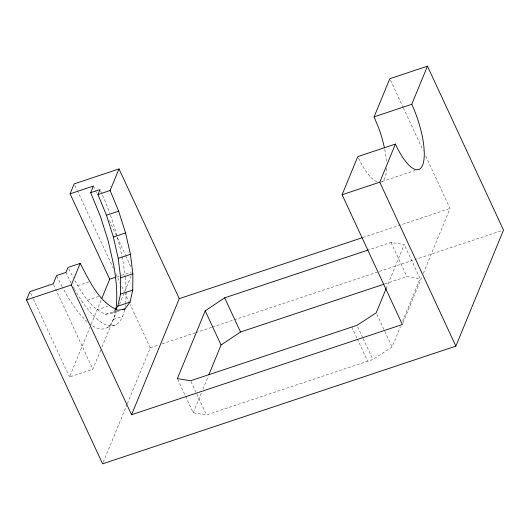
<?xml version="1.0" encoding="UTF-8"?>
<svg xmlns="http://www.w3.org/2000/svg" width="530" height="530" viewBox="0 0 530 530"><rect width="100%" height="100%" fill="white"/><g stroke="black" fill="none" stroke-linecap="round" stroke-linejoin="round"><path stroke-width="0.4" stroke-dasharray="2.65 1.99" d="M386.171 288.558L404.251 244.535L391.007 242.422L369.039 249.743M177.702 379.381L193.225 412.791L206.488 414.904L372.828 359.479L392.067 346.998L400.481 326.506M402.661 321.193L420.118 278.687L404.251 244.535M100.707 350.098L92.849 369.225L69.536 376.989L89.934 327.335M91.193 324.274L101.237 299.828M101.959 347.037L116.719 311.11M119.541 304.24L123.616 294.322M124.868 291.268L131.453 275.249M103.237 462.312L127.061 404.297M127.379 403.535L150.268 347.812L130.108 304.399M193.225 412.791L201.36 392.988M202.924 389.179L208.244 376.227M402.992 322.975L422.125 276.408M423.377 273.354L450.036 208.462L425.318 155.217M74.856 280.582C82.362 293.779 90.908 308.453 105.682 314.31L112.777 313.025L115.083 309.898M382.19 181.459L415.142 170.481M77.526 285.677L88.954 281.867M116.699 276.872L120.588 275.58M121.363 275.322L131.466 271.95M87.43 300.159L98.865 296.349M97.036 309.924L107.703 306.366M105.682 314.31L116.348 310.759M112.777 313.025L119.634 310.739M113.274 319.497L122.596 316.39M362.917 237.48L450.036 208.462M107.517 327.315L116.845 324.208M150.268 347.812L158.901 344.937M162.041 343.891L195.007 332.9M195.795 332.641L211.49 327.407M212.278 327.149L233.472 320.087M234.253 319.822L501.93 230.616M384.906 283.894L406.874 276.574L420.118 278.687M110.386 186.109L110.743 186.626M68.748 268.929L73.326 277.667M390.504 80.222L403.038 107.219M403.383 107.968L423.231 150.719M391.007 242.422L406.874 276.574M376.89 314.33L384.475 330.667M384.82 331.409L392.067 346.998M357.651 326.811L362.825 337.948M363.169 338.69L372.828 359.479M351.794 327.05L356.968 338.186M357.313 338.928L367.661 361.202M190.966 381.494L196.484 393.373M196.829 394.115L206.488 414.904M93.386 186.063L95.128 189.806M95.473 190.555L97.56 195.047M109.379 220.506L125.371 254.956M125.716 255.705L131.281 267.69M74.856 185.381L76.943 189.873M77.287 190.621L113.433 268.471M115.865 273.712L120.032 282.689M121.767 286.432L124.205 291.672M124.55 292.421L128.717 301.404M89.928 307.062L90.564 308.427M53.563 284.59L92.849 369.225M30.601 293.11L33.032 298.35M33.383 299.099L69.536 376.989M377.055 181.79A47.76 14.933 71.6 0 1 358.479 158.125M384.734 149.38A47.76 14.933 71.6 0 1 386.489 162.273M386.608 168.182A47.76 14.933 71.6 0 1 380.765 182.115M115.732 310.421A99.494 31.111 71.6 0 1 89.63 323.79M87.41 321.955A99.494 31.111 71.6 0 1 62.507 287.419M62.129 286.703A99.494 31.111 71.6 0 1 56.617 275.554M124.57 309.845A99.494 31.111 71.6 0 1 74.876 289.85M74.492 289.181A99.494 31.111 71.6 0 1 72.968 286.425M71.073 282.874A99.494 31.111 71.6 0 1 65.945 272.447M100.647 191.012A99.494 31.111 71.6 0 1 109.664 213.086M110.478 215.359A99.494 31.111 71.6 0 1 117.097 236.281M117.521 237.818A99.494 31.111 71.6 0 1 121.86 255.99M122.019 256.758A99.494 31.111 71.6 0 1 125.106 276.395M125.193 277.203A99.494 31.111 71.6 0 1 126.08 291.149M126.094 291.984A99.494 31.111 71.6 0 1 125.656 302.762M125.444 304.624A99.494 31.111 71.6 0 1 125.193 306.433"/><path stroke-width="0.79" d="M115.54 309.275L117.845 306.148L120.529 294.15L120.661 277.852L118.216 258.355L113.374 237.003L106.464 215.24L97.944 194.55L99.984 189.574L90.663 192.681L100.342 216.194L108.199 240.925L113.698 265.192A99.494 31.111 71.6 0 1 115.871 309.54M122.682 309.725L124.974 308.964L130.035 302.087L132.725 290.089L132.851 273.785L130.413 254.294L125.57 232.942L118.654 211.172L110.141 190.489L119.018 168.924L74.16 183.883L70.079 193.828L109.703 279.204L101.859 298.304M124.974 308.964L117.872 310.249C98.474 302.04 89.63 280.787 80.182 263.41L67.986 267.478L65.945 272.447L56.617 275.554L53.219 283.841L29.905 291.606L26.5 299.894L102.608 463.836L455.866 346.13L379.765 182.194L395.42 144.067A47.76 14.933 71.6 0 0 422.615 165.161A47.76 14.933 71.6 0 0 411.757 104.291L427.458 66.164L389.808 78.718L374.1 116.865L378.745 128.121A47.76 14.933 71.6 0 1 384.422 147.844M386.171 288.558L376.201 312.846L356.962 325.327L190.621 380.752L177.358 378.639L205.209 310.838L224.66 297.84L368.251 250.001M455.866 346.13L503.5 230.093L427.458 66.164M90.663 192.681L93.386 186.063L70.079 193.828M395.42 144.067L357.763 156.622L342.102 194.742L402.369 324.506L131.572 414.732L71.331 284.961L80.182 263.41M131.572 414.732L179.259 298.655L119.018 168.924M208.866 374.703L221.076 344.997L240.527 331.992L384.117 284.159M97.944 194.55L110.141 190.489M374.1 116.865L411.757 104.291M106.464 215.24L118.654 211.172M113.374 237.003L125.57 232.942M118.216 258.355L130.413 254.294M26.5 299.894L71.331 284.961M342.102 194.742L379.765 182.194M109.703 279.204L115.149 277.389M120.661 277.852L132.851 273.785M120.529 294.15L132.725 290.089M117.845 306.148L130.035 302.087M179.259 298.655L362.129 237.745M224.66 297.84L240.527 331.992M205.209 310.838L221.076 344.997"/></g></svg>
